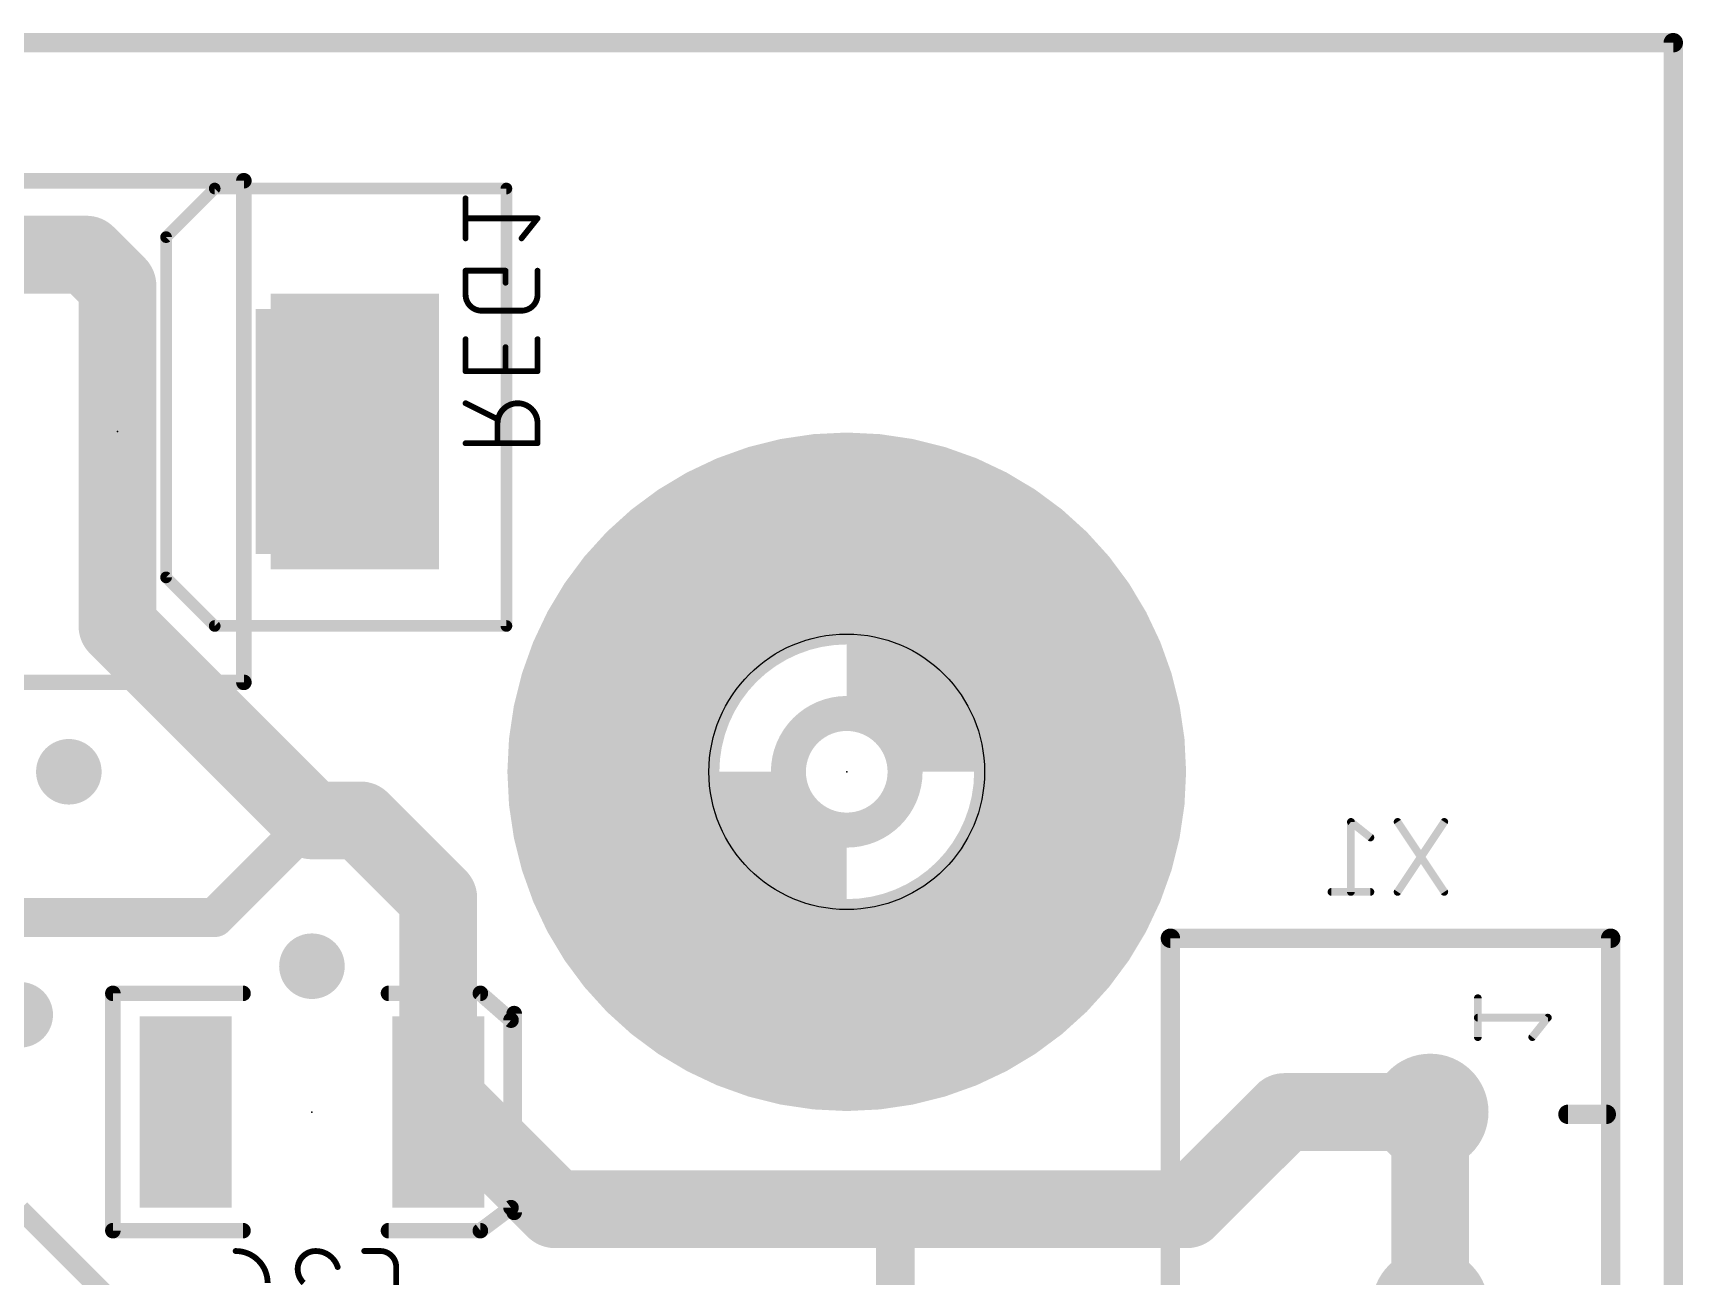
# Model space of a CAD drawing. Extents: x -10 to 79, y 9 to 113.
# Drawn here: x 57.32 to 78.87, y 96.92 to 113.16 of the extents above; entities that cross this region are included whole.
import ezdxf

# ---------------------------------------------------------------- set-up
doc = ezdxf.new("R2010")
doc.units = 0
for name, color, linetype in [('1', 12, 'CONTINUOUS'), ('16', 132, 'CONTINUOUS'), ('17', 110, 'CONTINUOUS'), ('18', 110, 'CONTINUOUS'), ('20', 31, 'CONTINUOUS'), ('21', 253, 'CONTINUOUS'), ('22', 253, 'CONTINUOUS'), ('23', 53, 'CONTINUOUS'), ('24', 53, 'CONTINUOUS'), ('26', 253, 'CONTINUOUS'), ('39', 12, 'CONTINUOUS'), ('40', 132, 'CONTINUOUS'), ('41', 12, 'CONTINUOUS'), ('42', 132, 'CONTINUOUS'), ('43', 110, 'CONTINUOUS'), ('51', 253, 'CONTINUOUS'), ('52', 253, 'CONTINUOUS')]:
    doc.layers.add(name, color=color, linetype=linetype)

# ---------------------------------------------------------------- blocks, each defined once
blk = doc.blocks.new('RECT')
blk.add_solid([(-0.5, -0.5), (0.5, -0.5), (-0.5, 0.5), (0.5, 0.5)])
blk = doc.blocks.new('ROUNDP')
at = {"const_width": 0.5}
blk.add_lwpolyline([(0, -0.25, 1), (0, 0.25, 1), (0, -0.25)], format="xyb", dxfattribs=at)
blk = doc.blocks.new('ROUNDV')
at = {"const_width": 0.5}
blk.add_lwpolyline([(0, -0.25, 1), (0, 0.25, 1), (0, -0.25)], format="xyb", dxfattribs=at)

msp = doc.modelspace()

# ---------------------------------------------------------------- linework, layer by layer
at = {"layer": '1'}
for points, const_width in [([(-10.16, 113.03), (78.74, 113.03)], 0.254), ([(78.74, 113.03), (78.74, 8.89)], 0.254), ([(73.66, 99.06), (72.39, 97.79)], 1.016), ([(75.565, 99.06), (73.66, 99.06)], 1.016), ([(75.565, 96.52), (75.565, 99.06)], 1.016), ([(66.675, 97.79), (64.77, 97.79)], 1.016), ([(68.58, 97.79), (66.675, 97.79)], 1.016), ([(70.485, 97.79), (68.58, 97.79)], 1.016), ([(72.39, 97.79), (70.485, 97.79)], 1.016), ([(68.58, 95.885), (68.58, 97.79)], 0.508)]:
    msp.add_lwpolyline(points, dxfattribs=dict(at, const_width=const_width))
for points, const_width in [([(78.8035, 113.03, 1), (78.6765, 113.03)], 0.127), ([(78.74, 112.9665, 1), (78.74, 113.0935)], 0.127), ([(73.66, 99.314, 1), (73.66, 98.806)], 0.508), ([(73.8396, 98.8804, 1), (73.4804, 99.2396)], 0.508), ([(75.819, 99.06, 1), (75.311, 99.06)], 0.508), ([(75.565, 98.806, 1), (75.565, 99.314)], 0.508), ([(64.77, 98.044, 1), (64.77, 97.536)], 0.508), ([(66.675, 98.044, 1), (66.675, 97.536)], 0.508), ([(66.675, 97.536, 1), (66.675, 98.044)], 0.508), ([(68.58, 98.044, 1), (68.58, 97.536)], 0.508), ([(68.58, 97.536, 1), (68.58, 98.044)], 0.508), ([(70.485, 98.044, 1), (70.485, 97.536)], 0.508), ([(70.485, 97.536, 1), (70.485, 98.044)], 0.508), ([(72.39, 97.536, 1), (72.39, 98.044)], 0.508), ([(72.2104, 97.9696, 1), (72.5696, 97.6104)], 0.508), ([(68.707, 97.79, 1), (68.453, 97.79)], 0.254)]:
    msp.add_lwpolyline(points, format="xyb", dxfattribs=dict(at, const_width=const_width))
at = {"layer": '16'}
for points, const_width in [([(-10.16, 113.03), (78.74, 113.03)], 0.254), ([(78.74, 113.03), (78.74, 8.89)], 0.254), ([(55.3212, 110.2614), (58.0136, 110.2614)], 1.016), ([(58.0136, 110.2614), (58.42, 109.855)], 1.016), ([(58.42, 109.855), (58.42, 105.41)], 1.016), ([(58.42, 105.41), (60.96, 102.87)], 1.016), ([(60.96, 102.87), (61.595, 102.87)], 1.016), ([(61.595, 102.87), (62.61, 101.855)], 1.016), ([(59.69, 101.6), (60.96, 102.87)], 0.508), ([(62.61, 101.855), (62.61, 99.06)], 1.016), ([(55.46, 101.6), (59.69, 101.6)], 0.508), ([(62.61, 99.06), (62.865, 99.06)], 1.016), ([(62.865, 99.06), (64.135, 97.79)], 1.016), ([(72.39, 97.79), (73.66, 99.06)], 1.016), ([(73.66, 99.06), (75.565, 99.06)], 1.016), ([(64.135, 97.79), (64.77, 97.79)], 1.016), ([(64.77, 97.79), (66.675, 97.79)], 1.016), ([(66.675, 97.79), (68.58, 97.79)], 1.016), ([(68.58, 97.79), (70.485, 97.79)], 1.016), ([(70.485, 97.79), (72.39, 97.79)], 1.016), ([(57.15, 97.79), (58.42, 96.52)], 0.254)]:
    msp.add_lwpolyline(points, dxfattribs=dict(at, const_width=const_width))
for points, const_width in [([(78.8035, 113.03, 1), (78.6765, 113.03)], 0.127), ([(78.74, 112.9665, 1), (78.74, 113.0935)], 0.127), ([(58.1932, 110.441, 1), (57.834, 110.0818)], 0.508), ([(58.0136, 110.0074, 1), (58.0136, 110.5154)], 0.508), ([(58.674, 109.855, 1), (58.166, 109.855)], 0.508), ([(58.2404, 109.6754, 1), (58.5996, 110.0346)], 0.508), ([(58.5996, 105.5896, 1), (58.2404, 105.2304)], 0.508), ([(58.166, 105.41, 1), (58.674, 105.41)], 0.508), ([(60.96, 103.124, 1), (60.96, 102.616)], 0.508), ([(60.7804, 102.6904, 1), (61.1396, 103.0496)], 0.508), ([(61.7746, 103.0496, 1), (61.4154, 102.6904)], 0.508), ([(61.595, 102.616, 1), (61.595, 103.124)], 0.508), ([(61.0498, 102.7802, 1), (60.8702, 102.9598)], 0.254), ([(62.864, 101.855, 1), (62.356, 101.855)], 0.508), ([(62.4304, 101.6754, 1), (62.7896, 102.0346)], 0.508), ([(59.6002, 101.6898, 1), (59.7798, 101.5102)], 0.254), ([(59.69, 101.473, 1), (59.69, 101.727)], 0.254), ([(62.61, 99.314, 1), (62.61, 98.806)], 0.508), ([(63.0446, 99.2396, 1), (62.6854, 98.8804)], 0.508), ([(62.865, 98.806, 1), (62.865, 99.314)], 0.508), ([(73.66, 99.314, 1), (73.66, 98.806)], 0.508), ([(73.8396, 98.8804, 1), (73.4804, 99.2396)], 0.508), ([(75.565, 98.806, 1), (75.565, 99.314)], 0.508), ([(62.356, 99.06, 1), (62.864, 99.06)], 0.508), ([(64.135, 98.044, 1), (64.135, 97.536)], 0.508), ([(64.77, 98.044, 1), (64.77, 97.536)], 0.508), ([(64.77, 97.536, 1), (64.77, 98.044)], 0.508), ([(66.675, 98.044, 1), (66.675, 97.536)], 0.508), ([(66.675, 97.536, 1), (66.675, 98.044)], 0.508), ([(68.58, 98.044, 1), (68.58, 97.536)], 0.508), ([(68.58, 97.536, 1), (68.58, 98.044)], 0.508), ([(70.485, 98.044, 1), (70.485, 97.536)], 0.508), ([(70.485, 97.536, 1), (70.485, 98.044)], 0.508), ([(72.39, 97.536, 1), (72.39, 98.044)], 0.508), ([(63.9554, 97.6104, 1), (64.3146, 97.9696)], 0.508), ([(72.2104, 97.9696, 1), (72.5696, 97.6104)], 0.508)]:
    msp.add_lwpolyline(points, format="xyb", dxfattribs=dict(at, const_width=const_width))
at = {"layer": '20', "const_width": 0.254}
for points in [[(-10.16, 113.03), (78.74, 113.03)], [(78.74, 113.03), (78.74, 8.89)]]:
    msp.add_lwpolyline(points, dxfattribs=at)
at = {"layer": '20', "const_width": 0.127}
for points in [[(78.8035, 113.03, 1), (78.6765, 113.03)], [(78.74, 112.9665, 1), (78.74, 113.0935)]]:
    msp.add_lwpolyline(points, format="xyb", dxfattribs=at)
at = {"layer": '20'}
msp.add_circle((67.945, 103.505), 1.8, dxfattribs=at)
at = {"layer": '21'}
for points, const_width in [([(67.945, 100.076, 1), (67.945, 106.934, 1), (67.945, 100.076)], 0.1524), ([(67.945, 101.605, 1), (67.945, 105.405, 1), (67.945, 101.605)], 0.2032)]:
    msp.add_lwpolyline(points, format="xyb", dxfattribs=dict(at, const_width=const_width))
at = {"layer": '22'}
for points, const_width in [([(60.071, 111.2266), (56.769, 111.2266)], 0.2032), ([(60.071, 104.6734), (60.071, 111.2266)], 0.2032), ([(56.769, 104.6734), (60.071, 104.6734)], 0.2032), ([(72.1725, 73.93), (72.1725, 101.33)], 0.254), ([(72.1725, 101.33), (77.9225, 101.33)], 0.254), ([(77.9225, 101.33), (77.9225, 73.93)], 0.254), ([(63.601, 97.749), (63.601, 100.346)], 0.2032), ([(77.865, 99.03), (77.365, 99.03)], 0.254)]:
    msp.add_lwpolyline(points, dxfattribs=dict(at, const_width=const_width))
for points, const_width in [([(60.1218, 111.2266, 1), (60.0202, 111.2266)], 0.1016), ([(60.071, 111.1758, 1), (60.071, 111.2774)], 0.1016), ([(60.071, 104.6226, 1), (60.071, 104.7242)], 0.1016), ([(60.0202, 104.6734, 1), (60.1218, 104.6734)], 0.1016), ([(72.236, 101.33, 1), (72.109, 101.33)], 0.127), ([(72.1725, 101.3935, 1), (72.1725, 101.2665)], 0.127), ([(77.986, 101.33, 1), (77.859, 101.33)], 0.127), ([(77.9225, 101.2665, 1), (77.9225, 101.3935)], 0.127), ([(63.6518, 100.346, 1), (63.5502, 100.346)], 0.1016), ([(77.365, 99.0935, 1), (77.365, 98.9665)], 0.127), ([(77.865, 98.9665, 1), (77.865, 99.0935)], 0.127), ([(63.5502, 97.749, 1), (63.6518, 97.749)], 0.1016)]:
    msp.add_lwpolyline(points, format="xyb", dxfattribs=dict(at, const_width=const_width))
at = {"layer": '23'}
msp.add_point((67.945, 103.505), dxfattribs=at)
at = {"layer": '24'}
for p in [(58.42, 107.95), (60.96, 99.06)]:
    msp.add_point(p, dxfattribs=at)
at = {"layer": '26'}
for points, const_width in [([(62.9856, 110.9962, 1), (62.9475, 110.9962)], 0.0381), ([(62.9666, 110.7542, 1), (62.9666, 110.7161)], 0.0381), ([(63.9213, 110.7233, 1), (63.8915, 110.7471)], 0.0381), ([(63.9064, 110.7161, 1), (63.9064, 110.7542)], 0.0381), ([(62.9475, 110.4741, 1), (62.9856, 110.4741)], 0.0381), ([(63.6827, 110.486, 1), (63.7124, 110.4622)], 0.0381), ([(62.9856, 110.0514, 1), (62.9475, 110.0514)], 0.0381), ([(62.9666, 110.0704, 1), (62.9666, 110.0323)], 0.0381), ([(63.5078, 110.0514, 1), (63.4697, 110.0514)], 0.0381), ([(63.4697, 109.8947, 1), (63.5078, 109.8947)], 0.0381), ([(63.4887, 110.0323, 1), (63.4887, 110.0704)], 0.0381), ([(63.9255, 110.0514, 1), (63.8874, 110.0514)], 0.0381), ([(62.9856, 109.7381, 1), (62.9475, 109.7381)], 0.0381), ([(62.9475, 109.7381, 1), (62.9856, 109.7381)], 0.0381), ([(62.9666, 109.7381, 0.4142), (63.1754, 109.5292)], 0.0762), ([(63.6976, 109.5292, 0.4142), (63.9064, 109.7381)], 0.0762), ([(63.9254, 109.7381, 1), (63.8874, 109.7381)], 0.0381), ([(63.8874, 109.7381, 1), (63.9255, 109.7381)], 0.0381), ([(63.1754, 109.5483, 1), (63.1754, 109.5102)], 0.0381), ([(63.1754, 109.5102, 1), (63.1754, 109.5483)], 0.0381), ([(63.6976, 109.5483, 1), (63.6976, 109.5102)], 0.0381), ([(63.6976, 109.5102, 1), (63.6976, 109.5483)], 0.0381), ([(62.9856, 109.1562, 1), (62.9475, 109.1562)], 0.0381), ([(63.5078, 109.0518, 1), (63.4697, 109.0518)], 0.0381), ([(63.9255, 109.1562, 1), (63.8874, 109.1562)], 0.0381), ([(62.9475, 108.7385, 1), (62.9856, 108.7385)], 0.0381), ([(62.9666, 108.7576, 1), (62.9666, 108.7195)], 0.0381), ([(63.4697, 108.7385, 1), (63.5078, 108.7385)], 0.0381), ([(63.8874, 108.7385, 1), (63.9255, 108.7385)], 0.0381), ([(63.9064, 108.7195, 1), (63.9064, 108.7576)], 0.0381), ([(62.9751, 108.3367, 1), (62.9581, 108.3027)], 0.0381), ([(63.9064, 108.0587, 1), (63.3843, 108.0587)], 0.0762), ([(63.4033, 108.0587, 1), (63.3652, 108.0587)], 0.0381), ([(63.3652, 108.0587, 1), (63.4033, 108.0587)], 0.0381), ([(63.3758, 108.0938, 1), (63.3928, 108.1279)], 0.0381), ([(63.9255, 108.0587, 1), (63.8874, 108.0587)], 0.0381), ([(63.8874, 108.0587, 1), (63.9255, 108.0587)], 0.0381), ([(62.9666, 107.8166, 1), (62.9666, 107.7786)], 0.0381), ([(63.3652, 107.7976, 1), (63.4033, 107.7976)], 0.0381), ([(63.8874, 107.7976, 1), (63.9255, 107.7976)], 0.0381), ([(63.9064, 107.7786, 1), (63.9064, 107.8166)], 0.0381), ([(74.5459, 102.87, 1), (74.5141, 102.8304)], 0.0508), ([(74.5554, 102.8502, 1), (74.5046, 102.8502)], 0.0508), ([(75.1607, 102.8643, 1), (75.1185, 102.8361)], 0.0508), ([(75.7703, 102.8361, 1), (75.7281, 102.8643)], 0.0508), ([(74.7681, 102.6272, 1), (74.7999, 102.6668)], 0.0508), ([(74.276, 101.9612, 1), (74.276, 101.9104)], 0.0508), ([(74.5046, 101.9358, 1), (74.5554, 101.9358)], 0.0508), ([(74.784, 101.9104, 1), (74.784, 101.9612)], 0.0508), ([(75.1185, 101.9499, 1), (75.1607, 101.9217)], 0.0508), ([(75.7281, 101.9217, 1), (75.7703, 101.9499)], 0.0508), ([(60.3816, 96.8262, 0.4142), (59.9639, 97.2439)], 0.0762), ([(59.9639, 97.2629, 1), (59.9639, 97.2248)], 0.0381), ([(61.0088, 97.2439, 0.4142), (60.7739, 97.0089)], 0.0762), ([(61.296, 97.0351, 0.3252), (61.0088, 97.2439)], 0.0762), ([(61.0088, 97.2629, 1), (61.0088, 97.2249)], 0.0381), ([(61.0088, 97.2249, 1), (61.0088, 97.263)], 0.0381), ([(61.6429, 97.263, 1), (61.6429, 97.2249)], 0.0381), ([(62.0605, 97.0351, 0.4142), (61.8517, 97.2439)], 0.0762), ([(61.8517, 97.2629, 1), (61.8517, 97.2248)], 0.0381), ([(61.8517, 97.2249, 1), (61.8517, 97.263)], 0.0381), ([(60.7929, 97.009, 1), (60.7548, 97.0089)], 0.0381), ([(60.7739, 97.0089, 0.2053), (60.8522, 96.8262)], 0.0762), ([(60.7548, 97.0089, 1), (60.7929, 97.0089)], 0.0381), ([(61.2778, 97.0292, 1), (61.3141, 97.0409)], 0.0381), ([(62.0796, 97.0351, 1), (62.0415, 97.0351)], 0.0381), ([(62.0415, 97.0351, 1), (62.0796, 97.0351)], 0.0381)]:
    msp.add_lwpolyline(points, format="xyb", dxfattribs=dict(at, const_width=const_width))
for points, const_width in [([(62.9666, 110.4741), (62.9666, 110.9962)], 0.0762), ([(63.9064, 110.7352), (62.9666, 110.7352)], 0.0762), ([(63.6976, 110.4741), (63.9064, 110.7352)], 0.0762), ([(63.4887, 110.0514), (62.9666, 110.0514)], 0.0762), ([(62.9666, 110.0514), (62.9666, 109.7381)], 0.0762), ([(63.4887, 109.8947), (63.4887, 110.0514)], 0.0762), ([(63.9064, 109.7381), (63.9064, 110.0514)], 0.0762), ([(63.1754, 109.5292), (63.6976, 109.5292)], 0.0762), ([(62.9666, 109.1562), (62.9666, 108.7385)], 0.0762), ([(63.4887, 108.7385), (63.4887, 109.0518)], 0.0762), ([(63.9064, 108.7385), (63.9064, 109.1562)], 0.0762), ([(62.9666, 108.7385), (63.9064, 108.7385)], 0.0762), ([(62.9666, 108.3197), (63.3843, 108.1109)], 0.0762), ([(63.3843, 108.0587), (63.3843, 107.7976)], 0.0762), ([(63.9064, 107.7976), (63.9064, 108.0587)], 0.0762), ([(62.9666, 107.7976), (63.9064, 107.7976)], 0.0762), ([(74.784, 102.647), (74.53, 102.8502)], 0.1016), ([(74.53, 102.8502), (74.53, 101.9358)], 0.1016), ([(75.7492, 101.9358), (75.1396, 102.8502)], 0.1016), ([(75.7492, 102.8502), (75.1396, 101.9358)], 0.1016), ([(74.784, 101.9358), (74.276, 101.9358)], 0.1016), ([(61.8517, 97.2439), (61.6429, 97.2439)], 0.0762), ([(62.0605, 96.5129), (62.0605, 97.0351)], 0.0762)]:
    msp.add_lwpolyline(points, dxfattribs=dict(at, const_width=const_width))
at = {"layer": '39', "const_width": 2.7686}
msp.add_lwpolyline([(67.945, 100.457, 1), (67.945, 106.553, 1), (67.945, 100.457)], format="xyb", dxfattribs=at)
at = {"layer": '40', "const_width": 2.7686}
msp.add_lwpolyline([(67.945, 100.457, 1), (67.945, 106.553, 1), (67.945, 100.457)], format="xyb", dxfattribs=at)
at = {"layer": '41', "const_width": 2.032}
msp.add_lwpolyline([(67.945, 100.457, 1), (67.945, 106.553, 1), (67.945, 100.457)], format="xyb", dxfattribs=at)
at = {"layer": '42', "const_width": 0.1524}
for points in [[(59.055, 110.49), (59.69, 111.125)], [(59.69, 111.125), (63.5, 111.125)], [(63.5, 111.125), (63.5, 105.41)], [(59.055, 106.045), (59.055, 110.49)], [(59.69, 105.41), (59.055, 106.045)], [(63.5, 105.41), (59.69, 105.41)]]:
    msp.add_lwpolyline(points, dxfattribs=at)
at = {"layer": '42'}
for points, const_width in [([(59.69, 111.1631, 1), (59.69, 111.0869)], 0.0762), ([(59.7169, 111.0981, 1), (59.6631, 111.1519)], 0.0762), ([(63.5381, 111.125, 1), (63.4619, 111.125)], 0.0762), ([(63.5, 111.0869, 1), (63.5, 111.1631)], 0.0762), ([(59.0931, 110.49, 1), (59.0169, 110.49)], 0.0762), ([(59.0281, 110.5169, 1), (59.0819, 110.4631)], 0.0762), ([(67.945, 100.457, 1), (67.945, 106.553, 1), (67.945, 100.457)], 2.032), ([(59.0169, 106.045, 1), (59.0931, 106.045)], 0.0762), ([(59.0819, 106.0719, 1), (59.0281, 106.0181)], 0.0762), ([(59.69, 105.4481, 1), (59.69, 105.3719)], 0.0762), ([(59.6631, 105.3831, 1), (59.7169, 105.4369)], 0.0762), ([(63.4619, 105.41, 1), (63.5381, 105.41)], 0.0762), ([(63.5, 105.3719, 1), (63.5, 105.4481)], 0.0762)]:
    msp.add_lwpolyline(points, format="xyb", dxfattribs=dict(at, const_width=const_width))
at = {"layer": '43', "const_width": 2.032}
msp.add_lwpolyline([(67.945, 100.457, 1), (67.945, 106.553, 1), (67.945, 100.457)], format="xyb", dxfattribs=at)
at = {"layer": '51'}
for points, const_width in [([(70.104, 103.505, 0.4142), (67.945, 105.664)], 2.4892), ([(65.786, 103.505, 0.4142), (67.945, 101.346)], 2.4892), ([(67.945, 102.743, 1), (67.945, 104.267, 1), (67.945, 102.743)], 0.4572)]:
    msp.add_lwpolyline(points, format="xyb", dxfattribs=dict(at, const_width=const_width))
at = {"layer": '52'}
for points, const_width in [([(60.06, 100.61), (58.36, 100.61)], 0.2032), ([(58.36, 100.61), (58.36, 97.51)], 0.2032), ([(61.96, 100.61), (63.16, 100.61)], 0.2032), ([(63.16, 100.61), (63.56, 100.26)], 0.2032), ([(76.1873, 100.0387), (76.1873, 100.5467)], 0.1016), ([(63.56, 100.26), (63.56, 97.81)], 0.2032), ([(77.1017, 100.2927), (76.1873, 100.2927)], 0.1016), ([(76.8985, 100.0387), (77.1017, 100.2927)], 0.1016), ([(63.56, 97.81), (63.16, 97.51)], 0.2032), ([(58.36, 97.51), (60.06, 97.51)], 0.2032), ([(63.16, 97.51), (61.96, 97.51)], 0.2032)]:
    msp.add_lwpolyline(points, dxfattribs=dict(at, const_width=const_width))
for points, const_width in [([(58.36, 100.6608, 1), (58.36, 100.5592)], 0.1016), ([(58.4108, 100.61, 1), (58.3092, 100.61)], 0.1016), ([(60.06, 100.5592, 1), (60.06, 100.6608)], 0.1016), ([(61.96, 100.6608, 1), (61.96, 100.5592)], 0.1016), ([(63.1935, 100.6482, 1), (63.1265, 100.5718)], 0.1016), ([(63.16, 100.5592, 1), (63.16, 100.6608)], 0.1016), ([(76.2127, 100.5467, 1), (76.1619, 100.5467)], 0.0508), ([(63.6108, 100.26, 1), (63.5092, 100.26)], 0.1016), ([(63.5265, 100.2218, 1), (63.5935, 100.2982)], 0.1016), ([(76.1873, 100.3181, 1), (76.1873, 100.2673)], 0.0508), ([(77.1215, 100.2768, 1), (77.0819, 100.3086)], 0.0508), ([(77.1017, 100.2673, 1), (77.1017, 100.3181)], 0.0508), ([(76.1619, 100.0387, 1), (76.2127, 100.0387)], 0.0508), ([(76.8787, 100.0546, 1), (76.9183, 100.0228)], 0.0508), ([(63.5092, 97.81, 1), (63.6108, 97.81)], 0.1016), ([(63.5905, 97.7694, 1), (63.5295, 97.8506)], 0.1016), ([(58.36, 97.5608, 1), (58.36, 97.4592)], 0.1016), ([(58.3092, 97.51, 1), (58.4108, 97.51)], 0.1016), ([(60.06, 97.4592, 1), (60.06, 97.5608)], 0.1016), ([(61.96, 97.5608, 1), (61.96, 97.4592)], 0.1016), ([(63.1295, 97.5506, 1), (63.1905, 97.4694)], 0.1016), ([(63.16, 97.4592, 1), (63.16, 97.5608)], 0.1016)]:
    msp.add_lwpolyline(points, format="xyb", dxfattribs=dict(at, const_width=const_width))

# ---------------------------------------------------------------- block references
at = {"layer": '16'}
for p, xscale, yscale, rotation in [((61.519, 107.95), 3.6, 2.2, 90), ((59.31, 99.06), 2.5, 1.2, 270), ((62.61, 99.06), 2.5, 1.2, 270)]:
    msp.add_blockref('RECT', p, dxfattribs=dict(at, xscale=xscale, yscale=yscale, rotation=rotation))
at = {"layer": '17', "xscale": 1.524, "yscale": 1.524, "rotation": 180}
for p in [(75.565, 99.06), (75.565, 99.06), (75.565, 96.52), (75.565, 96.52)]:
    msp.add_blockref('ROUNDP', p, dxfattribs=at)
at = {"layer": '18', "xscale": 0.8564, "yscale": 0.8564}
for p in [(57.785, 103.505), (57.785, 103.505), (60.96, 100.965), (60.96, 100.965), (57.15, 100.33), (57.15, 100.33), (64.77, 97.79), (64.77, 97.79), (66.675, 97.79), (66.675, 97.79), (68.58, 97.79), (68.58, 97.79), (70.485, 97.79), (70.485, 97.79), (72.39, 97.79), (72.39, 97.79)]:
    msp.add_blockref('ROUNDV', p, dxfattribs=at)
at = {"layer": '52', "xscale": 3.2004, "yscale": 1.8542, "rotation": 90}
msp.add_blockref('RECT', (61.1505, 107.95), dxfattribs=at)
msp.add_blockref('RECT', (61.1505, 107.95), dxfattribs=at)

doc.saveas('drawing.dxf')
